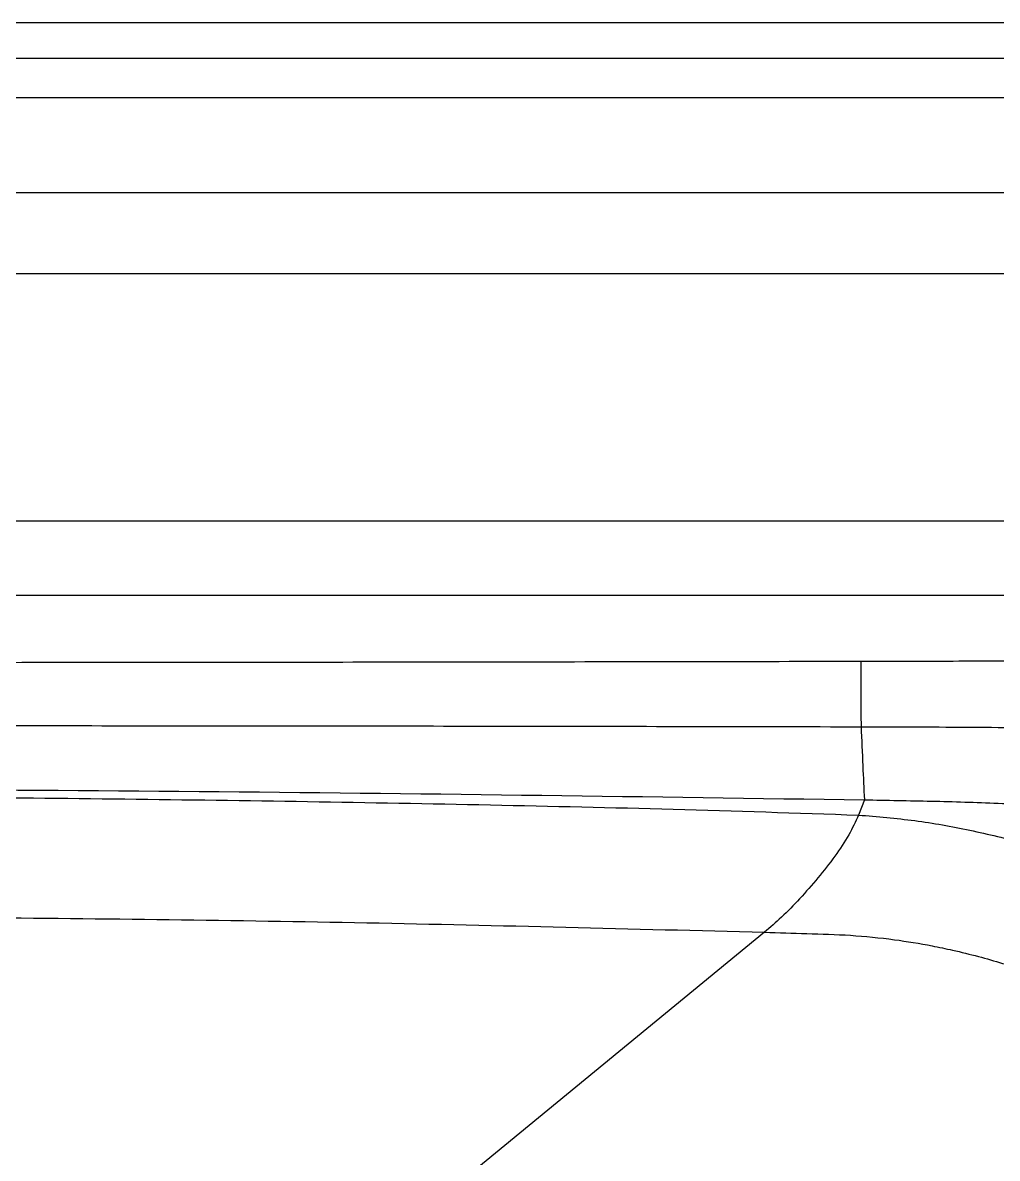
# Model space of a CAD drawing. Extents: x 832 to 912, y 781 to 934.
# Drawn here: x 854.71 to 859.74, y 884.42 to 890.28 of the extents above; entities that cross this region are included whole.
import ezdxf

# ---------------------------------------------------------------- set-up
doc = ezdxf.new("R2010")
doc.units = 0
doc.header["$MEASUREMENT"] = 0
doc.layers.add('1', color=4, linetype='Continuous')

# ---------------------------------------------------------------- blocks, each defined once
blk = doc.blocks.new('2026 SOVEREIGN HL')
at = {"layer": '1', "color": 4, "linetype": 'Continuous', "lineweight": 25}
blk.add_line((77.0837, 93.1873), (2.9999, 93.1873), dxfattribs=at)
at = {"layer": '1', "color": 3, "linetype": 'Continuous', "lineweight": 25}
for p, q in [((76.6667, 93.0032), (3.4169, 93.0032)), ((76.3891, 92.8002), (3.6945, 92.8002)), ((75.7567, 92.3093), (4.3269, 92.3093)), ((75.2479, 91.8914), (4.8357, 91.8914)), ((5.0707, 90.6165), (75.0129, 90.6165)), ((5.0707, 90.2329), (75.0129, 90.2329)), ((27.3277, 89.1773), (27.2976, 89.0988)), ((26.8125, 88.494), (24.853, 86.8853))]:
    blk.add_line(p, q, dxfattribs=at)
for points, knots in [([(14.0482, 89.8913), (14.5991, 89.8904), (15.7001, 89.8887), (17.3519, 89.8869), (19.0038, 89.8858), (20.6562, 89.8856), (22.3088, 89.8863), (23.9639, 89.8877), (25.6308, 89.8898), (26.7469, 89.8918), (27.3095, 89.8927)], [0, 0, 0, 0, 0.1246221, 0.2490772, 0.3736648, 0.4983202, 0.6229081, 0.7475151, 0.8727426, 1, 1, 1, 1]), ([(27.3095, 89.8927), (27.4068, 89.8929), (27.5858, 89.8932), (27.8562, 89.8939), (28.1183, 89.895), (28.3902, 89.8964), (28.6631, 89.8984), (28.9404, 89.9005), (29.2214, 89.9028), (29.41, 89.9033), (29.5051, 89.9036)], [0, 0, 0, 0, 0.133004, 0.244622, 0.369381, 0.491162, 0.616131, 0.742299, 0.870088, 1, 1, 1, 1]), ([(27.3095, 89.8927), (27.3095, 89.8703), (27.3097, 89.8256), (27.31, 89.7424), (27.3102, 89.6516), (27.3103, 89.5869), (27.3104, 89.5546)], [0, 0, 0, 0, 0.2499964, 0.5000017, 0.7499994, 1, 1, 1, 1]), ([(14.0474, 89.5559), (14.5983, 89.5568), (15.6994, 89.5587), (17.3513, 89.5603), (19.0035, 89.5611), (20.6563, 89.5613), (22.3091, 89.5608), (23.9645, 89.5597), (25.6316, 89.5579), (26.7478, 89.5557), (27.3104, 89.5546)], [0, 0, 0, 0, 0.124609, 0.249067, 0.373661, 0.49832, 0.622911, 0.747521, 0.872751, 1, 1, 1, 1]), ([(27.3104, 89.5546), (27.4897, 89.5541), (27.8501, 89.5532), (28.3944, 89.5482), (28.9468, 89.5434), (29.3179, 89.5282), (29.5051, 89.5206)], [0, 0, 0, 0, 0.245131, 0.492467, 0.743995, 1, 1, 1, 1]), ([(27.3104, 89.5546), (27.3135, 89.4871), (27.3192, 89.3605), (27.325, 89.2357), (27.3277, 89.1773)], [0, 0, 0, 0, 0.532676, 1, 1, 1, 1]), ([(14.0408, 89.1919), (15.1468, 89.2056), (17.3586, 89.233), (20.6779, 89.2391), (24.0011, 89.2258), (26.218, 89.1935), (27.3277, 89.1773)], [0, 0, 0, 0, 0.249708, 0.499415, 0.749417, 1, 1, 1, 1]), ([(14.0711, 89.1127), (14.4406, 89.1241), (15.1789, 89.1468), (16.2839, 89.1676), (17.3853, 89.1837), (18.484, 89.194), (19.5828, 89.1996), (20.63, 89.2006), (21.6255, 89.1978), (22.5687, 89.1919), (23.5119, 89.1825), (24.4549, 89.1695), (25.3979, 89.152), (26.3455, 89.1307), (26.9787, 89.1095), (27.2976, 89.0988)], [0, 0, 0, 0, 0.083851, 0.16751, 0.250639, 0.33365, 0.416679, 0.499832, 0.571138, 0.642443, 0.713746, 0.785046, 0.856328, 0.927627, 1, 1, 1, 1]), ([(27.3277, 89.1773), (27.4431, 89.1753), (27.6732, 89.1713), (28.0195, 89.1615), (28.3661, 89.1418), (28.7128, 89.1049), (29.056, 89.0426), (29.3637, 88.9544), (29.6327, 88.8434), (29.8111, 88.7444), (29.9284, 88.6641), (29.9933, 88.6152), (30.0609, 88.559), (30.129, 88.4956), (30.1929, 88.4278), (30.2618, 88.3458), (30.3355, 88.2436), (30.4124, 88.1155), (30.4822, 87.9766), (30.5425, 87.8357), (30.5947, 87.6971), (30.6414, 87.5608), (30.6703, 87.4689), (30.6858, 87.4196)], [0, 0, 0, 0, 0.082869, 0.165294, 0.248747, 0.332166, 0.415544, 0.498972, 0.561571, 0.624166, 0.645045, 0.663634, 0.682487, 0.708176, 0.730377, 0.749375, 0.785043, 0.820752, 0.856526, 0.896583, 0.930786, 0.96289, 1, 1, 1, 1]), ([(27.2976, 89.0988), (27.2818, 89.0645), (27.2477, 88.9905), (27.1744, 88.8833), (27.0893, 88.7736), (26.9966, 88.6688), (26.905, 88.5745), (26.8418, 88.5195), (26.8125, 88.494)], [0, 0, 0, 0, 0.14689, 0.316269, 0.497848, 0.680227, 0.851584, 1, 1, 1, 1]), ([(27.2976, 89.0988), (27.3946, 89.0907), (27.5872, 89.0745), (27.8736, 89.0234), (28.1562, 88.9544), (28.4349, 88.8654), (28.707, 88.7569), (28.97, 88.628), (29.2212, 88.4775), (29.4561, 88.3036), (29.6522, 88.1209), (29.8106, 87.9359), (29.9346, 87.7547), (30.0386, 87.5611), (30.09, 87.4243), (30.1156, 87.356)], [0, 0, 0, 0, 0.083344, 0.165586, 0.248932, 0.33249, 0.416048, 0.499742, 0.5832, 0.666588, 0.749713, 0.812273, 0.874884, 0.937527, 1, 1, 1, 1]), ([(14.555, 88.5072), (15.2393, 88.5237), (16.6023, 88.5566), (18.6447, 88.5771), (20.6826, 88.5832), (22.7213, 88.5727), (24.765, 88.5479), (26.1285, 88.512), (26.8125, 88.494)], [0, 0, 0, 0, 0.167511, 0.333651, 0.499833, 0.666211, 0.832568, 1, 1, 1, 1]), ([(26.8125, 88.494), (26.8852, 88.4916), (27.0331, 88.4867), (27.257, 88.4811), (27.4728, 88.4594), (27.6482, 88.4306), (27.7925, 88.4003), (27.9138, 88.3704), (28.0386, 88.3349), (28.1613, 88.2954), (28.2784, 88.2531), (28.4401, 88.188), (28.6404, 88.0936), (28.8743, 87.9553), (29.0725, 87.8053), (29.2327, 87.6498), (29.3398, 87.5159), (29.4036, 87.414), (29.4326, 87.3608), (29.4446, 87.3374), (29.4502, 87.3259), (29.4528, 87.3209), (29.454, 87.3183), (29.4541, 87.3181), (29.4544, 87.3175), (29.4555, 87.3152), (29.4624, 87.3007), (29.4758, 87.2714), (29.4905, 87.2358), (29.5021, 87.2057), (29.5111, 87.1818), (29.5188, 87.161), (29.5248, 87.1446), (29.5273, 87.1378), (29.5282, 87.1354)], [0, 0, 0, 0, 0.06768, 0.137436, 0.208076, 0.269069, 0.302547, 0.345051, 0.385131, 0.423111, 0.464819, 0.500788, 0.585058, 0.670297, 0.75293, 0.815364, 0.877288, 0.911774, 0.926931, 0.93359, 0.936206, 0.938819, 0.938826, 0.938871, 0.938995, 0.939467, 0.941296, 0.953855, 0.96945, 0.977092, 0.983747, 0.993233, 0.997698, 1, 1, 1, 1])]:
    blk.add_open_spline(points, degree=3, knots=knots, dxfattribs=at)

msp = doc.modelspace()

# ---------------------------------------------------------------- block references
at = {"layer": '1'}
msp.add_blockref('2026 SOVEREIGN HL', (831.7292, 797.0948), dxfattribs=at)

doc.saveas('drawing.dxf')
